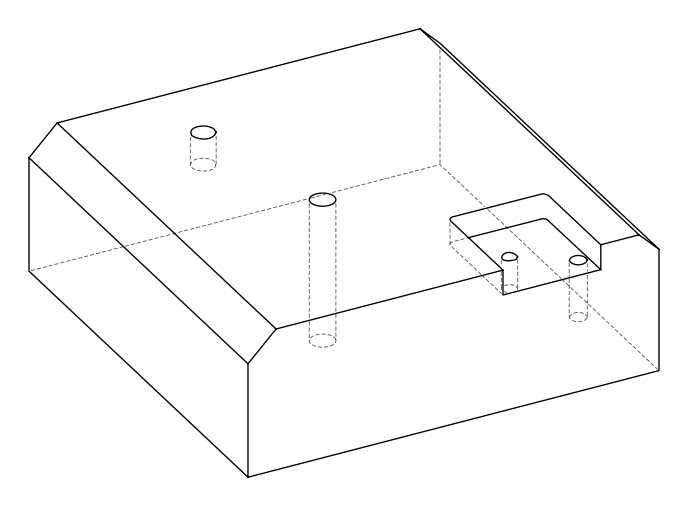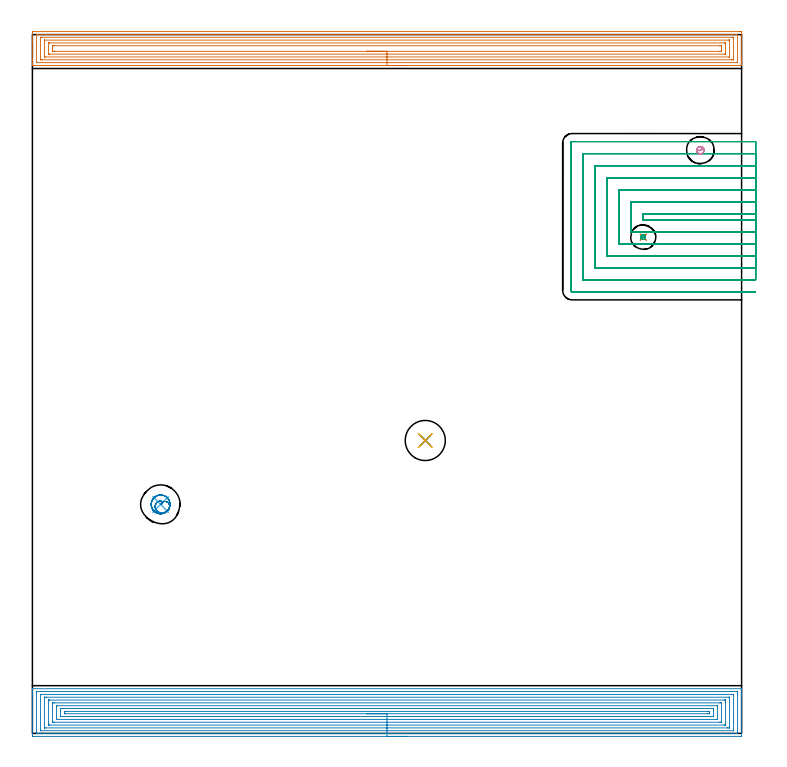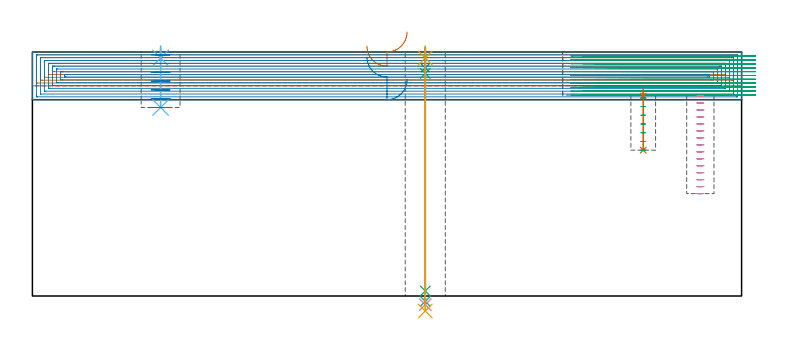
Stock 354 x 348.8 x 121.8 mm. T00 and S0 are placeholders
(PLAN: 15 operations, 10 tool changes, 88.2 min)
(1 AREA_MILL | FG_CHAMFER_SURFACE | UGT0205_001 | 17.34 min | 50558 mm3)
(2 AREA_MILL_1 | FG_CHAMFER_SURFACE_1 | UGT0205_001 | 25.8 min | 100260 mm3)
(3 MILL_SLOT | SLOT_PARTIAL_RECTANGULAR | NXT0201_009 | Follow Part, ap 2, ae 75% | 40.14 min | 159163 mm3)
(4 MILL_BLIND_HOLE_FROM_SOLID_MATERIAL | STEP1POCKET | NXT0201_010 | Spiral | 1.08 min | 7155 mm3)
(5 SPOT_DRILL | STEP1HOLE | NXT0321_9005460120000 | 0.05 min | 181 mm3)
(6 SPOT_DRILL_1 | STEP1POCKET_1 | NXT0321_9005460120000 | 0.05 min | 188 mm3)
(7 SPOT_DRILL_2 | STEP1POCKET_2 | NXT0321_9005460120000 | 0.03 min | 0 mm3)
(8 DRILL_BLIND_HOLE_INTO_CENTER | STEP1HOLE | NXT0301_024 | 0.04 min | 103 mm3)
(9 GUN_DRILL_THROUGH_HOLE | STEP1HOLE | UGT0307_001 | 0.55 min | 2213 mm3)
(10 SPADE_DRILL_TO_ENLARGE_THROUGH_HOLE | STEP1HOLE | UGT0306_003 | 0.51 min | 12406 mm3)
(11 DRILL_TO_ENLARGE_THROUGH_HOLE | STEP1HOLE | UGT0301_007 | 0.53 min | 23305 mm3)
(12 DRILL_BLIND_HOLE_INTO_CENTER_1 | STEP1POCKET_1 | NXT0301_128 | 0.12 min | 2830 mm3)
(13 DRILL_BLIND_HOLE_INTO_CENTER_2 | STEP1POCKET_2 | NXT0301_084 | 0.12 min | 2601 mm3)
(14 MILL_ROUGH_BLIND_HOLE_CONTOUR | STEP1POCKET_1 | NXT0201_010 | Spiral | 1.51 min | 5179 mm3)
(15 MILL_ROUGH_BLIND_HOLE_CONTOUR_1 | STEP1POCKET_2 | NXT0201_010 | Spiral | 0.32 min | 661 mm3)
(TOOL UGT0205_001 | Chamfer Mill 20 x 3 x 45 deg. | D20 FL50 Z2)
(TOOL NXT0201_009 | ENDMILL 8mm [2P460-0800-NA 1630] | D8 FL26 Z6)
(TOOL NXT0201_010 | ENDMILL 10mm [2P460-1000-NA 1630] | D10 FL30 Z6)
(TOOL NXT0321_9005460120000 | NC Spot Drill, 142deg, 12mm, Carbide, Uncoated | D12 PA142 FL30 Z2)
(TOOL NXT0301_024 | Carbide Drill 5.3mm [860.1-0530-027A1-MM 2214] | D5.3 PA140 FL44 Z2)
(TOOL UGT0307_001 | Gun Drill 5 mm | D5 PA130 FL24 Z1)
(TOOL UGT0306_003 | Spade Drill 12.5mm | D12.5 PA132 FL10 Z2)
(TOOL UGT0301_007 | Twist Drill 20 mm | D20 PA118 FL140 Z2)
(TOOL NXT0301_128 | Carbide Drill 12mm [861.1-1200-036A1-GP GC34] | D12 PA150 FL37.4 Z2)
(TOOL NXT0301_084 | Carbide Drill 11.3mm [860.1-1130-034A1-MM 2214] | D11.3 PA140 FL55 Z2)
(OP 1 AREA_MILL)
G17 G21 G94 G90
T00 M6
G54
G17 G0 G90 X187. Y333.4 S1061 M3
G43 Z131.8 H0
G94 G1 X186.962 Z130.928 F250.
X186.848 Z130.063
X186.659 Z129.212
X186.397 Z128.38
X186.063 Z127.574
X185.66 Z126.8
X185.192 Z126.064
X184.66 Z125.372
X184.071 Z124.729
X183.428 Z124.14
X182.736 Z123.608
X182. Z123.14
X181.226 Z122.737
X180.42 Z122.403
X179.588 Z122.141
X178.736 Z121.952
X177.872 Z121.838
X177. Z121.8
X0.168
X0.008 Y333.403 Z121.788
X0. Y333.418 Z121.772
Y333.769 Z121.43
Y334.111 Z121.089
Y334.776 Z120.419
Y335.992 Z119.205
Y336.544 Z118.65
Y345.691 Z109.506
Y349.809 Z105.389
X0.003 Y350.087 Z105.11
X0.01 Y350.292 Z104.906
X0.217 Y350.299 Z104.899
X352.889 Y350.3 Z104.9
X353.386 Y350.299 Z104.901
X353.876 Y350.295 Z104.903
X353.991 Y350.292 Z104.906
X353.996 Y349.809 Z105.389
X354. Y349.2 Z105.997
Y337.153 Z118.043
Y336.544 Z118.65
Y335.992 Z119.205
Y335.66 Z119.536
Y335.108 Z120.088
Y334.776 Z120.419
Y334.111 Z121.089
Y333.769 Z121.43
Y333.418 Z121.772
X353.992 Y333.403 Z121.788
X353.832 Y333.4 Z121.8
X177.
Y334.814 Z120.386
X2.361 Y334.815 Z120.385
X2.01 Y334.827 Z120.373
X2.005 Y334.935 Z120.265
X2.001 Y335.172 Z120.028
Y348.436 Z106.764
X2.007 Y348.833 Z106.367
X2.01 Y348.88 Z106.32
X2.028 Y348.882 Z106.318
X2.08 Y348.885 Z106.315
X2.187 Y348.886 Z106.314
X2.401
X351.639 Y348.885 Z106.315
X351.99 Y348.873 Z106.327
X351.995 Y348.765 Z106.435
X351.999 Y348.528 Z106.672
Y335.264 Z119.936
X351.993 Y334.867 Z120.333
X351.99 Y334.82 Z120.38
X351.972 Y334.818 Z120.382
X351.92 Y334.815 Z120.385
X351.813 Y334.814 Z120.386
X351.599
X177.
Y336.228 Z118.972
X5.08 Y336.229 Z118.971
X4.505 Y336.23 Z118.97
X4.187 Y336.233 Z118.967
X4.082 Y336.235 Z118.965
X4.01 Y336.242 Z118.958
X4.006 Y336.359 Z118.841
X4.002 Y336.544 Z118.656
X4. Y336.729 Z118.471
X4.001 Y347.34 Z107.86
X4.004 Y347.402 Z107.798
X4.01 Y347.45 Z107.75
X4.015 Y347.465 Z107.735
X4.029 Y347.466 Z107.734
X4.187 Y347.469 Z107.731
X4.761 Y347.471 Z107.729
X5.08 Y347.472 Z107.728
X348.92 Y347.471 Z107.729
X349.495 Y347.47 Z107.73
X349.813 Y347.467 Z107.733
X349.918 Y347.465 Z107.735
X349.99 Y347.458 Z107.742
X349.994 Y347.341 Z107.859
X349.998 Y347.156 Z108.044
X350. Y346.971 Z108.229
X349.999 Y336.36 Z118.84
X349.996 Y336.298 Z118.902
X349.99 Y336.25 Z118.95
X349.985 Y336.235 Z118.965
X349.971 Y336.234 Z118.966
X349.813 Y336.231 Z118.969
X349.239 Y336.229 Z118.971
X348.92 Y336.228 Z118.972
X177.
Y337.643 Z117.557
X6.65
X6.114 Y337.644 Z117.556
X6.059 Y337.646 Z117.554
X6.022 Y337.649 Z117.551
X6.01 Y337.653 Z117.547
X6.008 Y337.674 Z117.526
X6.003 Y337.878 Z117.322
X6. Y338.286 Z116.914
Y345.387 Z109.813
X6.004 Y345.816 Z109.384
X6.008 Y346.03 Z109.17
X6.01 Y346.05 Z109.15
X6.034 Y346.053 Z109.147
X6.093 Y346.055 Z109.145
X6.19 Y346.057 Z109.143
X347.35
X347.886 Y346.056 Z109.144
X347.941 Y346.054 Z109.146
X347.978 Y346.051 Z109.149
X347.99 Y346.047 Z109.153
X347.992 Y346.026 Z109.174
X347.997 Y345.822 Z109.378
X348. Y345.414 Z109.786
Y338.313 Z116.887
X347.996 Y337.884 Z117.316
X347.991 Y337.67 Z117.53
X347.99 Y337.65 Z117.55
X347.966 Y337.647 Z117.553
X347.907 Y337.645 Z117.555
X347.81 Y337.643 Z117.557
X177.
Y339.057 Z116.143
X8.511
X8.227 Y339.06 Z116.14
X8.04 Y339.064 Z116.136
X8.008 Y339.069 Z116.131
X8.005 Y339.078 Z116.122
X8.002 Y339.105 Z116.095
X8.001 Y339.197 Z116.003
Y344.503 Z110.697
X8.004 Y344.584 Z110.616
X8.008 Y344.623 Z110.577
X8.013 Y344.636 Z110.564
X8.086 Y344.638 Z110.562
X8.369 Y344.642 Z110.558
X8.511 Y344.643 Z110.557
X345.489
X345.773 Y344.64 Z110.56
X345.96 Y344.636 Z110.564
X345.992 Y344.631 Z110.569
X345.995 Y344.622 Z110.578
X345.998 Y344.595 Z110.605
X345.999 Y344.503 Z110.697
Y339.197 Z116.003
X345.996 Y339.116 Z116.084
X345.992 Y339.077 Z116.123
X345.987 Y339.064 Z116.136
X345.914 Y339.062 Z116.138
X345.631 Y339.058 Z116.142
X345.489 Y339.057 Z116.143
X177.
Y340.471 Z114.729
X10.938
X10.438 Y340.474 Z114.726
X10.038 Y340.478 Z114.722
X10.01 Y340.48 Z114.72
X10.004 Y340.511 Z114.689
X10.001 Y340.966 Z114.234
X10. Y341.4 Z113.8
X10.002 Y342.734 Z112.466
X10.006 Y343.163 Z112.037
X10.011 Y343.222 Z111.978
X10.064 Y343.224 Z111.976
X10.189 Y343.227 Z111.973
X10.438 Y343.228 Z111.972
X10.832 Y343.229 Z111.971
X343.062
X343.562 Y343.226 Z111.974
X343.962 Y343.222 Z111.978
X343.99 Y343.22 Z111.98
X343.996 Y343.189 Z112.011
X343.999 Y342.734 Z112.466
X344. Y342.3 Z112.9
Y341.416 Z113.784
X343.998 Y340.966 Z114.234
X343.994 Y340.537 Z114.663
X343.989 Y340.478 Z114.722
X343.936 Y340.476 Z114.724
X343.811 Y340.473 Z114.727
X343.562 Y340.472 Z114.728
X343.168 Y340.471 Z114.729
X177.
X176.128 Z114.767
X175.264 Z114.881
X174.412 Z115.07
X173.58 Z115.332
X172.774 Z115.666
X172. Z116.069
X171.264 Z116.537
X170.572 Z117.068
X169.929 Z117.658
X169.34 Z118.301
X168.808 Z118.993
X168.34 Z119.729
X167.937 Z120.503
X167.603 Z121.309
X167.341 Z122.141
X167.152 Z122.992
X167.038 Z123.857
X167. Z124.729
G0 Z131.8
M5
M2
(OP 2 AREA_MILL_1)
G17 G21 G94 G90
T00 M6
G54
G17 G0 G90 X187. Y-1.5 S1061 M3
G43 Z131.8 H0
Z108.
G94 G1 X186.962 Z107.128 F250.
X186.848 Z106.264
X186.659 Z105.412
X186.397 Z104.58
X186.063 Z103.774
X185.66 Z103.
X185.191 Z102.264
X184.66 Z101.572
X184.071 Z100.929
X183.428 Z100.34
X182.736 Z99.809
X182. Z99.34
X181.226 Z98.937
X180.42 Z98.603
X179.588 Z98.341
X178.736 Z98.152
X177.872 Z98.038
X177. Z98.
X0.614
X0.169 Y-1.496 Z98.002
X0.01 Y-1.492 Z98.006
X0. Y-1.329 Z98.169
Y18.605 Z118.1
Y19.211 Z118.705
Y19.761 Z119.258
Y20.092 Z119.588
Y20.642 Z120.138
Y20.973 Z120.468
Y21.635 Z121.134
Y21.965 Z121.464
X0.004 Y22.298 Z121.788
X0.006 Y22.299 Z121.789
X0.168 Y22.3 Z121.8
X353.832
X353.994 Y22.299 Z121.789
X353.996 Y22.298 Z121.788
X354. Y21.965 Z121.464
Y21.635 Z121.135
Y20.973 Z120.468
Y19.761 Z119.257
Y19.211 Z118.705
Y10.386 Z109.883
Y-1.054 Z98.443
X353.998 Y-1.331 Z98.166
X353.99 Y-1.492 Z98.006
X353.827 Y-1.499 Z97.999
X353.386 Y-1.5 Z98.
X177.
Y-0.086 Z99.414
X2.401 Y-0.085 Z99.415
X2.311 Y-0.084 Z99.416
X2.035 Y-0.079 Z99.421
X2.01 Y0.011 Z99.511
X2.003 Y0.22 Z99.72
X2.001 Y0.708 Z100.208
X2. Y1.103 Z100.603
X2.001 Y20.092 Z119.592
X2.002 Y20.485 Z119.985
X2.01 Y20.875 Z120.375
X2.401 Y20.884 Z120.384
X2.49 Y20.885 Z120.385
X351.599
X351.689 Y20.884 Z120.384
X351.965 Y20.879 Z120.379
X351.99 Y20.789 Z120.289
X351.997 Y20.581 Z120.081
X351.999 Y20.092 Z119.592
X352. Y19.697 Z119.197
X351.999 Y0.708 Z100.208
X351.998 Y0.315 Z99.815
X351.99 Y-0.075 Z99.425
X351.599 Y-0.084 Z99.416
X351.51 Y-0.085 Z99.415
X177. Y-0.086 Z99.414
Y1.329 Z100.829
X4.187
X4.099 Y1.33 Z100.83
X4.029 Y1.333 Z100.833
X4.014 Y1.335 Z100.835
X4.01 Y1.354 Z100.854
X4.006 Y1.405 Z100.905
X4.001 Y1.589 Z101.089
X4. Y10.492 Z109.992
X4.001 Y19.211 Z118.711
X4.002 Y19.392 Z118.892
X4.01 Y19.455 Z118.955
X4.013 Y19.465 Z118.965
X4.023 Y19.467 Z118.967
X4.055 Y19.47 Z118.97
X4.187 Y19.471 Z118.971
X349.813
X349.901 Y19.47 Z118.97
X349.971 Y19.467 Z118.967
X349.985 Y19.465 Z118.965
X349.99 Y19.446 Z118.946
X349.994 Y19.395 Z118.895
X349.999 Y19.211 Z118.711
X350. Y10.308 Z109.808
X349.999 Y1.589 Z101.089
X349.998 Y1.407 Z100.907
X349.99 Y1.345 Z100.845
X349.987 Y1.335 Z100.835
X349.977 Y1.333 Z100.833
X349.945 Y1.33 Z100.83
X349.813 Y1.329 Z100.829
X177.
Y2.743 Z102.243
X6.59
X6.129 Y2.746 Z102.246
X6.024 Y2.749 Z102.249
X6.01 Y2.751 Z102.251
X6.007 Y2.77 Z102.27
X6.003 Y2.82 Z102.32
X6.001 Y2.921 Z102.421
X6. Y17.422 Z116.922
X6.002 Y17.876 Z117.376
X6.006 Y17.982 Z117.482
X6.01 Y18.034 Z117.534
X6.016 Y18.051 Z117.551
X6.044 Y18.052 Z117.552
X6.251 Y18.055 Z117.555
X6.866 Y18.057 Z117.557
X7.142
X347.41
X347.871 Y18.054 Z117.554
X347.976 Y18.051 Z117.551
X347.99 Y18.049 Z117.549
X347.993 Y18.029 Z117.529
X347.997 Y17.98 Z117.48
X347.999 Y17.879 Z117.379
X348. Y3.378 Z102.878
X347.998 Y2.924 Z102.424
X347.994 Y2.818 Z102.318
X347.99 Y2.765 Z102.265
X347.984 Y2.749 Z102.249
X347.956 Y2.748 Z102.248
X347.749 Y2.745 Z102.245
X347.134 Y2.743 Z102.243
X346.858
X177.
Y4.157 Z103.657
X8.576
X8.422 Y4.159 Z103.659
X8.116 Y4.164 Z103.664
X8.009 Y4.172 Z103.672
X8.006 Y4.19 Z103.69
X8.003 Y4.233 Z103.733
X8. Y4.876 Z104.376
Y5.114 Z104.614
Y16.567 Z116.067
X8.002 Y16.608 Z116.108
X8.005 Y16.627 Z116.127
X8.008 Y16.632 Z116.132
X8.041 Y16.636 Z116.136
X8.346 Y16.641 Z116.141
X8.499 Y16.643 Z116.143
X345.424
X345.577 Y16.641 Z116.141
X345.883 Y16.636 Z116.136
X345.991 Y16.628 Z116.128
X345.994 Y16.61 Z116.11
X345.997 Y16.567 Z116.067
X346. Y15.924 Z115.424
Y15.686 Z115.186
Y4.233 Z103.733
X345.998 Y4.192 Z103.692
X345.995 Y4.173 Z103.673
X345.992 Y4.168 Z103.668
X345.96 Y4.164 Z103.664
X345.654 Y4.159 Z103.659
X345.501 Y4.157 Z103.657
X177.
Y5.571 Z105.071
X10.867 Y5.572 Z105.072
X10.438 Y5.574 Z105.074
X10.019 Y5.578 Z105.078
X10.008 Y5.995 Z105.495
X10.001 Y6.426 Z105.926
Y14.356 Z113.856
X10.007 Y14.805 Z114.305
X10.016 Y15.222 Z114.722
X10.438 Y15.226 Z114.726
X10.903 Y15.228 Z114.728
X343.133
X343.562 Y15.226 Z114.726
X343.981 Y15.222 Z114.722
X343.992 Y14.805 Z114.305
X343.999 Y14.374 Z113.874
Y6.444 Z105.944
X343.993 Y5.995 Z105.495
X343.984 Y5.578 Z105.078
X343.562 Y5.574 Z105.074
X343.097 Y5.572 Z105.072
X177. Y5.571 Z105.071
Y6.985 Z106.485
X12.225 Y6.986 Z106.486
X12.112
X12.039 Y6.99 Z106.49
X12.01 Y6.992 Z106.492
X12.005 Y7.008 Z106.508
X12.002 Y7.028 Z106.528
X12. Y7.097 Z106.597
X12.001 Y13.486 Z112.986
X12.003 Y13.634 Z113.134
X12.009 Y13.752 Z113.252
X12.014 Y13.808 Z113.308
X12.03 Y13.81 Z113.31
X12.225 Y13.814 Z113.314
X12.336
X341.775
X341.888
X341.961 Y13.81 Z113.31
X341.99 Y13.808 Z113.308
X341.995 Y13.792 Z113.292
X341.998 Y13.772 Z113.272
X342. Y13.703 Z113.203
X341.999 Y7.314 Z106.814
X341.997 Y7.166 Z106.666
X341.991 Y7.048 Z106.548
X341.986 Y6.991 Z106.491
X341.97 Y6.99 Z106.49
X341.775 Y6.986 Z106.486
X341.664
X177. Y6.985 Z106.485
Y8.4 Z107.9
X14.904
X14.249 Y8.403 Z107.903
X14.011 Y8.407 Z107.907
X14. Y8.638 Z108.138
Y8.648 Z108.148
Y12.172 Z111.672
X14.011 Y12.393 Z111.893
X14.664 Y12.399 Z111.899
X14.904 Y12.4 Z111.9
X15.555
X339.096
X339.751 Y12.397 Z111.897
X339.989 Y12.393 Z111.893
X339.999 Y12.162 Z111.662
X340. Y12.152 Z111.652
Y8.627 Z108.127
X339.989 Y8.407 Z107.907
X339.336 Y8.401 Z107.901
X339.096 Y8.4 Z107.9
X338.445
X177.
Y9.814 Z109.314
X16.69
X16.389 Y9.816 Z109.316
X16.04 Y9.821 Z109.321
X16.01 Y9.827 Z109.327
X16.006 Y9.876 Z109.376
X16.002 Y9.984 Z109.484
X16. Y10.199 Z109.699
X16.001 Y10.4 Z109.9
X16.005 Y10.74 Z110.24
X16.01 Y10.91 Z110.41
X16.02 Y10.979 Z110.479
X16.1 Y10.982 Z110.482
X16.69 Y10.985 Z110.485
X16.989 Y10.986 Z110.486
X337.31
X337.611 Y10.984 Z110.484
X337.96 Y10.979 Z110.479
X337.99 Y10.973 Z110.473
X337.994 Y10.924 Z110.424
X337.998 Y10.816 Z110.316
X338. Y10.601 Z110.101
X337.999 Y10.4 Z109.9
X337.995 Y10.06 Z109.56
X337.99 Y9.89 Z109.39
X337.98 Y9.82 Z109.32
X337.9 Y9.818 Z109.318
X337.31 Y9.815 Z109.315
X337.011 Y9.814 Z109.314
X177.
X176.128 Z109.352
X175.263 Z109.466
X174.412 Z109.655
X173.58 Z109.917
X172.774 Z110.251
X172. Z110.654
X171.264 Z111.122
X170.572 Z111.653
X169.929 Z112.243
X169.34 Z112.886
X168.808 Z113.578
X168.34 Z114.314
X167.937 Z115.088
X167.603 Z115.894
X167.341 Z116.726
X167.152 Z117.577
X167.038 Z118.442
X167. Z119.314
G0 Z131.8
M5
M2
(OP 3 MILL_SLOT)
G17 G21 G94 G90
T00 M6
G54
G17 G0 G90 X361. Y259.4 S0 M3
G43 Z131.8 H1
Z119.845
G94 G1 X358. F250.
X304.7 F500.
Y256.4
X358.
X361. F250.
Y265.4
X358.
X298.7 F500.
Y250.4
X358.
X361. F250.
Y271.4
X358.
X292.7 F500.
Y244.4
X358.
X361. F250.
Y277.4
X358.
X286.7 F500.
Y238.4
X358.
X361. F250.
Y283.4
X358.
X280.7 F500.
Y232.4
X358.
X361. F250.
Y289.4
X358.
X274.7 F500.
Y226.4
X358.
X361. F250.
Y295.4
X358.
X269.4 F500.
G3 X268.7 Y294.7 R0.7
G1 Y221.1
G3 X269.4 Y220.4 R0.7
G1 X358.
X361. F250.
G0 Y259.4 Z117.891
G1 X358.
X304.7 F500.
Y256.4
X358.
X361. F250.
Y265.4
X358.
X298.7 F500.
Y250.4
X358.
X361. F250.
Y271.4
X358.
X292.7 F500.
Y244.4
X358.
X361. F250.
Y277.4
X358.
X286.7 F500.
Y238.4
X358.
X361. F250.
Y283.4
X358.
X280.7 F500.
Y232.4
X358.
X361. F250.
Y289.4
X358.
X274.7 F500.
Y226.4
X358.
X361. F250.
Y295.4
X358.
X269.4 F500.
G3 X268.7 Y294.7 R0.7
G1 Y221.1
G3 X269.4 Y220.4 R0.7
G1 X358.
X361. F250.
G0 Y259.4 Z115.936
G1 X358.
X304.7 F500.
Y256.4
X358.
X361. F250.
Y265.4
X358.
X298.7 F500.
Y250.4
X358.
X361. F250.
Y271.4
X358.
X292.7 F500.
Y244.4
X358.
X361. F250.
Y277.4
X358.
X286.7 F500.
Y238.4
X358.
X361. F250.
Y283.4
X358.
X280.7 F500.
Y232.4
X358.
X361. F250.
Y289.4
X358.
X274.7 F500.
Y226.4
X358.
X361. F250.
Y295.4
X358.
X269.4 F500.
G3 X268.7 Y294.7 R0.7
G1 Y221.1
G3 X269.4 Y220.4 R0.7
G1 X358.
X361. F250.
G0 Y259.4 Z113.982
G1 X358.
X304.7 F500.
Y256.4
X358.
X361. F250.
Y265.4
X358.
X298.7 F500.
Y250.4
X358.
X361. F250.
Y271.4
X358.
X292.7 F500.
Y244.4
X358.
X361. F250.
Y277.4
X358.
X286.7 F500.
Y238.4
X358.
X361. F250.
Y283.4
X358.
X280.7 F500.
Y232.4
X358.
X361. F250.
Y289.4
X358.
X274.7 F500.
Y226.4
X358.
X361. F250.
Y295.4
X358.
X269.4 F500.
G3 X268.7 Y294.7 R0.7
G1 Y221.1
G3 X269.4 Y220.4 R0.7
G1 X358.
X361. F250.
G0 Y259.4 Z112.027
G1 X358.
X304.7 F500.
Y256.4
X358.
X361. F250.
Y265.4
X358.
X298.7 F500.
Y250.4
X358.
X361. F250.
Y271.4
X358.
X292.7 F500.
Y244.4
X358.
X361. F250.
Y277.4
X358.
X286.7 F500.
Y238.4
X358.
X361. F250.
Y283.4
X358.
X280.7 F500.
Y232.4
X358.
X361. F250.
Y289.4
X358.
X274.7 F500.
Y226.4
X358.
X361. F250.
Y295.4
X358.
X269.4 F500.
G3 X268.7 Y294.7 R0.7
G1 Y221.1
G3 X269.4 Y220.4 R0.7
G1 X358.
X361. F250.
G0 Y259.4 Z110.073
G1 X358.
X304.7 F500.
Y256.4
X358.
X361. F250.
Y265.4
X358.
X298.7 F500.
Y250.4
X358.
X361. F250.
Y271.4
X358.
X292.7 F500.
Y244.4
X358.
X361. F250.
Y277.4
X358.
X286.7 F500.
Y238.4
X358.
X361. F250.
Y283.4
X358.
X280.7 F500.
Y232.4
X358.
X361. F250.
Y289.4
X358.
X274.7 F500.
Y226.4
X358.
X361. F250.
Y295.4
X358.
X269.4 F500.
G3 X268.7 Y294.7 R0.7
G1 Y221.1
G3 X269.4 Y220.4 R0.7
G1 X358.
X361. F250.
G0 Y259.4 Z108.118
G1 X358.
X304.7 F500.
Y256.4
X358.
X361. F250.
Y265.4
X358.
X298.7 F500.
Y250.4
X358.
X361. F250.
Y271.4
X358.
X292.7 F500.
Y244.4
X358.
X361. F250.
Y277.4
X358.
X286.7 F500.
Y238.4
X358.
X361. F250.
Y283.4
X358.
X280.7 F500.
Y232.4
X358.
X361. F250.
Y289.4
X358.
X274.7 F500.
Y226.4
X358.
X361. F250.
Y295.4
X358.
X269.4 F500.
G3 X268.7 Y294.7 R0.7
G1 Y221.1
G3 X269.4 Y220.4 R0.7
G1 X358.
X361. F250.
G0 Y259.4 Z106.164
G1 X358.
X304.7 F500.
Y256.4
X358.
X361. F250.
Y265.4
X358.
X298.7 F500.
Y250.4
X358.
X361. F250.
Y271.4
X358.
X292.7 F500.
Y244.4
X358.
X361. F250.
Y277.4
X358.
X286.7 F500.
Y238.4
X358.
X361. F250.
Y283.4
X358.
X280.7 F500.
Y232.4
X358.
X361. F250.
Y289.4
X358.
X274.7 F500.
Y226.4
X358.
X361. F250.
Y295.4
X358.
X269.4 F500.
G3 X268.7 Y294.7 R0.7
G1 Y221.1
G3 X269.4 Y220.4 R0.7
G1 X358.
X361. F250.
G0 Y259.4 Z104.209
G1 X358.
X304.7 F500.
Y256.4
X358.
X361. F250.
Y265.4
X358.
X298.7 F500.
Y250.4
X358.
X361. F250.
Y271.4
X358.
X292.7 F500.
Y244.4
X358.
X361. F250.
Y277.4
X358.
X286.7 F500.
Y238.4
X358.
X361. F250.
Y283.4
X358.
X280.7 F500.
Y232.4
X358.
X361. F250.
Y289.4
X358.
X274.7 F500.
Y226.4
X358.
X361. F250.
Y295.4
X358.
X269.4 F500.
G3 X268.7 Y294.7 R0.7
G1 Y221.1
G3 X269.4 Y220.4 R0.7
G1 X358.
X361. F250.
G0 Y259.4 Z102.255
G1 X358.
X304.7 F500.
Y256.4
X358.
X361. F250.
Y265.4
X358.
X298.7 F500.
Y250.4
X358.
X361. F250.
Y271.4
X358.
X292.7 F500.
Y244.4
X358.
X361. F250.
Y277.4
X358.
X286.7 F500.
Y238.4
X358.
X361. F250.
Y283.4
X358.
X280.7 F500.
Y232.4
X358.
X361. F250.
Y289.4
X358.
X274.7 F500.
Y226.4
X358.
X361. F250.
Y295.4
X358.
X269.4 F500.
G3 X268.7 Y294.7 R0.7
G1 Y221.1
G3 X269.4 Y220.4 R0.7
G1 X358.
X361. F250.
G0 Y259.4 Z100.3
G1 X358.
X304.7 F500.
Y256.4
X358.
X361. F250.
Y265.4
X358.
X298.7 F500.
Y250.4
X358.
X361. F250.
Y271.4
X358.
X292.7 F500.
Y244.4
X358.
X361. F250.
Y277.4
X358.
X286.7 F500.
Y238.4
X358.
X361. F250.
Y283.4
X358.
X280.7 F500.
Y232.4
X358.
X361. F250.
Y289.4
X358.
X274.7 F500.
Y226.4
X358.
X361. F250.
Y295.4
X358.
X269.4 F500.
G3 X268.7 Y294.7 R0.7
G1 Y221.1
G3 X269.4 Y220.4 R0.7
G1 X358.
X361. F250.
G0 Z131.8
M5
M2
(OP 4 MILL_BLIND_HOLE_FROM_SOLID_MATERIAL)
G17 G21 G94 G90
T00 M6
G54
G17 G0 G90 X333.4 Y291.1 S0 M3
G43 Z131.8 H1
Z99.82
G94 G3 X333.976 Y292.324 R0.748 F250.
X332.253 Y292.487 R1.224
X332.013 Y289.953 R1.8
X332.253 Y292.487 R-1.8
X332.133 Y291.22 R0.9
X333.4 Y291.1 R0.9
G0 Z96.34
G3 X333.976 Y292.324 R0.748
X332.253 Y292.487 R1.224
X332.013 Y289.953 R1.8
X332.253 Y292.487 R-1.8
X332.133 Y291.22 R0.9
X333.4 Y291.1 R0.9
G0 Z92.86
G3 X333.976 Y292.324 R0.748
X332.253 Y292.487 R1.224
X332.013 Y289.953 R1.8
X332.253 Y292.487 R-1.8
X332.133 Y291.22 R0.9
X333.4 Y291.1 R0.9
G0 Z89.38
G3 X333.976 Y292.324 R0.748
X332.253 Y292.487 R1.224
X332.013 Y289.953 R1.8
X332.253 Y292.487 R-1.8
X332.133 Y291.22 R0.9
X333.4 Y291.1 R0.9
G0 Z85.9
G3 X333.976 Y292.324 R0.748
X332.253 Y292.487 R1.224
X332.013 Y289.953 R1.8
X332.253 Y292.487 R-1.8
X332.133 Y291.22 R0.9
X333.4 Y291.1 R0.9
G0 Z82.42
G3 X333.976 Y292.324 R0.748
X332.253 Y292.487 R1.224
X332.013 Y289.953 R1.8
X332.253 Y292.487 R-1.8
X332.133 Y291.22 R0.9
X333.4 Y291.1 R0.9
G0 Z78.94
G3 X333.976 Y292.324 R0.748
X332.253 Y292.487 R1.224
X332.013 Y289.953 R1.8
X332.253 Y292.487 R-1.8
X332.133 Y291.22 R0.9
X333.4 Y291.1 R0.9
G0 Z75.46
G3 X333.976 Y292.324 R0.748
X332.253 Y292.487 R1.224
X332.013 Y289.953 R1.8
X332.253 Y292.487 R-1.8
X332.133 Y291.22 R0.9
X333.4 Y291.1 R0.9
G0 Z71.98
G3 X333.976 Y292.324 R0.748
X332.253 Y292.487 R1.224
X332.013 Y289.953 R1.8
X332.253 Y292.487 R-1.8
X332.133 Y291.22 R0.9
X333.4 Y291.1 R0.9
G0 Z68.5
G3 X333.976 Y292.324 R0.748
X332.253 Y292.487 R1.224
X332.013 Y289.953 R1.8
X332.253 Y292.487 R-1.8
X332.133 Y291.22 R0.9
X333.4 Y291.1 R0.9
G0 Z65.02
G3 X333.976 Y292.324 R0.748
X332.253 Y292.487 R1.224
X332.013 Y289.953 R1.8
X332.253 Y292.487 R-1.8
X332.133 Y291.22 R0.9
X333.4 Y291.1 R0.9
G0 Z61.54
G3 X333.976 Y292.324 R0.748
X332.253 Y292.487 R1.224
X332.013 Y289.953 R1.8
X332.253 Y292.487 R-1.8
X332.133 Y291.22 R0.9
X333.4 Y291.1 R0.9
G0 Z58.06
G3 X333.976 Y292.324 R0.748
X332.253 Y292.487 R1.224
X332.013 Y289.953 R1.8
X332.253 Y292.487 R-1.8
X332.133 Y291.22 R0.9
X333.4 Y291.1 R0.9
G0 Z54.58
G3 X333.976 Y292.324 R0.748
X332.253 Y292.487 R1.224
X332.013 Y289.953 R1.8
X332.253 Y292.487 R-1.8
X332.133 Y291.22 R0.9
X333.4 Y291.1 R0.9
G0 Z51.1
G3 X333.976 Y292.324 R0.748
X332.253 Y292.487 R1.224
X332.013 Y289.953 R1.8
X332.253 Y292.487 R-1.8
X332.133 Y291.22 R0.9
X333.4 Y291.1 R0.9
G0 Z131.8
M5
M2
(OP 5 SPOT_DRILL)
G17 G21 G94 G90
T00 M6
G54
G17 G0 G90 X196.1 Y146.2 S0 M3
G43 Z131.8 H0
G94 G81 G98 Z118.8 F250. R124.8
G80
M5
M2
(OP 6 SPOT_DRILL_1)
G17 G21 G94 G90
T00 M6
G54
G17 G0 G90 X64. Y114.3 S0 M3
G43 Z131.8 H0
G94 G81 G98 Z118.8 F250. R124.8
G80
M5
M2
(OP 7 SPOT_DRILL_2)
G17 G21 G94 G90
T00 M6
G54
G17 G0 G90 X304.9 Y247.7 S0 M3
G43 Z131.8 H0
G94 G81 G98 Z99.771 F250. R103.3
G80
M5
M2
(OP 8 DRILL_BLIND_HOLE_INTO_CENTER)
G17 G21 G94 G90
T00 M6
G54
G17 G0 G90 X196.1 Y146.2 S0 M3
G43 Z131.8 H1
G94 G81 G98 Z113.85 F250. R123.8
G80
M5
M2
(OP 9 GUN_DRILL_THROUGH_HOLE)
G17 G21 G94 G90
T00 M6
G54
G17 G0 G90 X196.1 Y146.2 M8
G43 Z131.8 H0
Z119.56
S716 M3
G94 G1 Z111.094 F125. M26
G4 X.084
Z2.5 F250.
G4 X.084
Z-2.666 F125.
G4 X.084
M5
M9
G0 Z119.56
Z131.8
M2
(OP 10 SPADE_DRILL_TO_ENLARGE_THROUGH_HOLE)
G17 G21 G94 G90
T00 M6
G54
G17 G0 G90 X196.1 Y146.2 S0 M3
G43 Z131.8 H0
G94 G73 G98 Z-4.283 F250. Q11.462 R123.8
G80
M5
M2
(OP 11 DRILL_TO_ENLARGE_THROUGH_HOLE)
G17 G21 G94 G90
T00 M6
G54
G17 G0 G90 X196.1 Y146.2 S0 M3
G43 Z131.8 H0
G94 G73 G98 Z-7.509 F250. Q18.473 R123.8
G80
M5
M2
(OP 12 DRILL_BLIND_HOLE_INTO_CENTER_1)
G17 G21 G94 G90
T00 M6
G54
G17 G0 G90 X64. Y114.3 S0 M3
G43 Z131.8 H1
G94 G81 G98 Z94.1 F250. R123.8
G80
M5
M2
(OP 13 DRILL_BLIND_HOLE_INTO_CENTER_2)
G17 G21 G94 G90
T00 M6
G54
G17 G0 G90 X304.9 Y247.7 S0 M3
G43 Z131.8 H1
G94 G81 G98 Z72.8 F250. R102.3
G80
M5
M2
(OP 14 MILL_ROUGH_BLIND_HOLE_CONTOUR)
G17 G21 G94 G90
T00 M6
G54
G17 G0 G90 X64. Y114.3 S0 M3
G43 Z131.8 H1
Z120.414
G94 G3 X64.149 Y115.878 R0.796 F250.
X61.692 Y114.74 R2.324
X63.438 Y110.249 R3.111
X68.37 Y112.57 R3.981
X65.73 Y118.67 R4.7
X68.37 Y112.57 R-4.7
X67.05 Y115.62 R2.35
X64. Y114.3 R2.35
G0 Z116.029
G3 X64.149 Y115.878 R0.796
X61.692 Y114.74 R2.324
X63.438 Y110.249 R3.111
X68.37 Y112.57 R3.981
X65.73 Y118.67 R4.7
X68.37 Y112.57 R-4.7
X67.05 Y115.62 R2.35
X64. Y114.3 R2.35
G0 Z111.643
G3 X64.149 Y115.878 R0.796
X61.692 Y114.74 R2.324
X63.438 Y110.249 R3.111
X68.37 Y112.57 R3.981
X65.73 Y118.67 R4.7
X68.37 Y112.57 R-4.7
X67.05 Y115.62 R2.35
X64. Y114.3 R2.35
G0 Z107.257
G3 X64.149 Y115.878 R0.796
X61.692 Y114.74 R2.324
X63.438 Y110.249 R3.111
X68.37 Y112.57 R3.981
X65.73 Y118.67 R4.7
X68.37 Y112.57 R-4.7
X67.05 Y115.62 R2.35
X64. Y114.3 R2.35
G0 Z102.871
G3 X64.149 Y115.878 R0.796
X61.692 Y114.74 R2.324
X63.438 Y110.249 R3.111
X68.37 Y112.57 R3.981
X65.73 Y118.67 R4.7
X68.37 Y112.57 R-4.7
X67.05 Y115.62 R2.35
X64. Y114.3 R2.35
G0 Z98.486
G3 X64.149 Y115.878 R0.796
X61.692 Y114.74 R2.324
X63.438 Y110.249 R3.111
X68.37 Y112.57 R3.981
X65.73 Y118.67 R4.7
X68.37 Y112.57 R-4.7
X67.05 Y115.62 R2.35
X64. Y114.3 R2.35
G0 Z94.1
G3 X64.149 Y115.878 R0.796
X61.692 Y114.74 R2.324
X63.438 Y110.249 R3.111
X68.37 Y112.57 R3.981
X65.73 Y118.67 R4.7
X68.37 Y112.57 R-4.7
X67.05 Y115.62 R2.35
X64. Y114.3 R2.35
G0 Z131.8
M5
M2
(OP 15 MILL_ROUGH_BLIND_HOLE_CONTOUR_1)
G17 G21 G94 G90
T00 M6
G54
G17 G0 G90 X304.9 Y247.7 S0 M3
G43 Z131.8 H1
Z98.943
G94 G3 X305.475 Y248.275 R0.575 F250.
X304.9 Y248.85 R0.575
X303.75 Y247.7 R1.15
X304.9 Y248.85 R-1.15
X304.325 Y248.275 R0.575
X304.9 Y247.7 R0.575
G0 Z94.586
G3 X305.475 Y248.275 R0.575
X304.9 Y248.85 R0.575
X303.75 Y247.7 R1.15
X304.9 Y248.85 R-1.15
X304.325 Y248.275 R0.575
X304.9 Y247.7 R0.575
G0 Z90.229
G3 X305.475 Y248.275 R0.575
X304.9 Y248.85 R0.575
X303.75 Y247.7 R1.15
X304.9 Y248.85 R-1.15
X304.325 Y248.275 R0.575
X304.9 Y247.7 R0.575
G0 Z85.871
G3 X305.475 Y248.275 R0.575
X304.9 Y248.85 R0.575
X303.75 Y247.7 R1.15
X304.9 Y248.85 R-1.15
X304.325 Y248.275 R0.575
X304.9 Y247.7 R0.575
G0 Z81.514
G3 X305.475 Y248.275 R0.575
X304.9 Y248.85 R0.575
X303.75 Y247.7 R1.15
X304.9 Y248.85 R-1.15
X304.325 Y248.275 R0.575
X304.9 Y247.7 R0.575
G0 Z77.157
G3 X305.475 Y248.275 R0.575
X304.9 Y248.85 R0.575
X303.75 Y247.7 R1.15
X304.9 Y248.85 R-1.15
X304.325 Y248.275 R0.575
X304.9 Y247.7 R0.575
G0 Z72.8
G3 X305.475 Y248.275 R0.575
X304.9 Y248.85 R0.575
X303.75 Y247.7 R1.15
X304.9 Y248.85 R-1.15
X304.325 Y248.275 R0.575
X304.9 Y247.7 R0.575
G0 Z131.8
M5
M2
